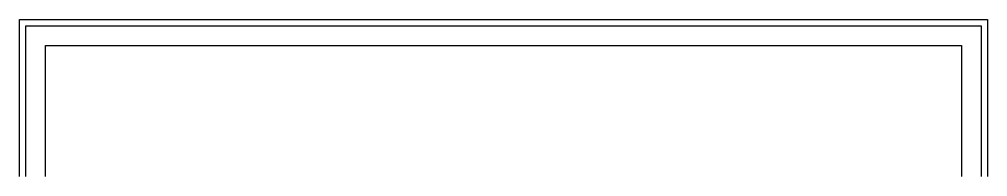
# Model space of a CAD drawing. Header units: metres. Extents: x -74 to 74, y 638 to 662.
import ezdxf

# ---------------------------------------------------------------- set-up
doc = ezdxf.new("R2010")
doc.units = ezdxf.units.M

msp = doc.modelspace()

# ---------------------------------------------------------------- linework, layer by layer
at = {"layer": 'FP-Stair'}
for points in [[(-74, 638.08), (-74, 662.08), (74, 662.08), (74, 638.08)], [(-73, 638.08), (-73, 661.08), (73, 661.08), (73, 638.08)], [(-70, 638.08), (-70, 658.08), (70, 658.08), (70, 638.08)]]:
    msp.add_lwpolyline(points, dxfattribs=at)

doc.saveas('drawing.dxf')
